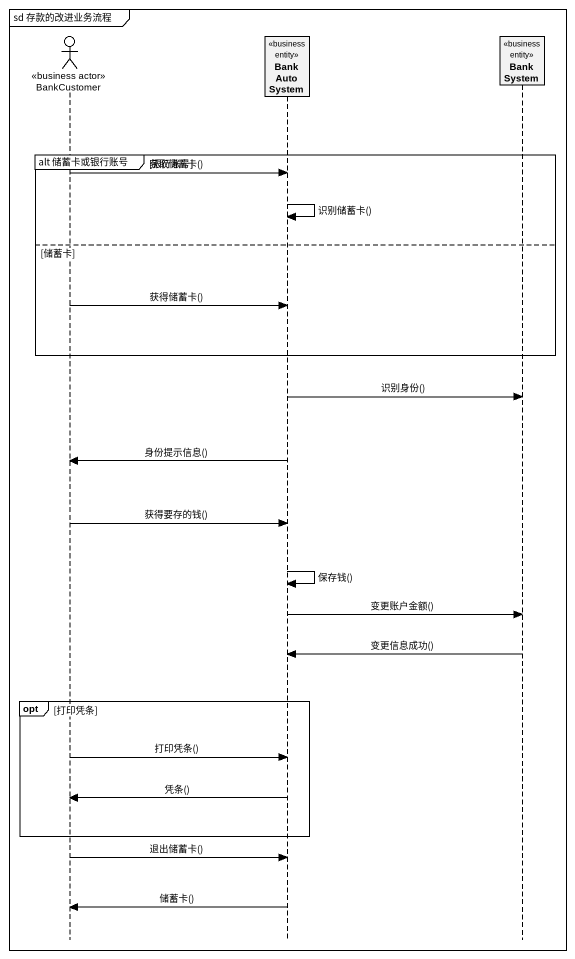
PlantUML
@startuml
mainframe sd 存款的改进业务流程
hide footbox
actor BankCustomer <<business actor>>
participant BankAutoSystem <<business entity>>
participant BankSystem <<business entity>>

group alt 储蓄卡或银行账号 [银行账号]
  BankCustomer -> BankAutoSystem : 获取储蓄卡()
  BankAutoSystem -> BankAutoSystem : 识别储蓄卡()
else 储蓄卡
  BankCustomer -> BankAutoSystem : 获得储蓄卡()
end
BankAutoSystem -> BankSystem : 识别身份()
BankAutoSystem -> BankCustomer : 身份提示信息()
BankCustomer -> BankAutoSystem : 获得要存的钱()
BankAutoSystem -> BankAutoSystem : 保存钱()
BankAutoSystem -> BankSystem : 变更账户金额()
BankSystem -> BankAutoSystem : 变更信息成功()
opt 打印凭条
  BankCustomer -> BankAutoSystem : 打印凭条()
  BankAutoSystem -> BankCustomer : 凭条()
end
BankCustomer -> BankAutoSystem : 退出储蓄卡()
BankAutoSystem -> BankCustomer : 储蓄卡()
@enduml
